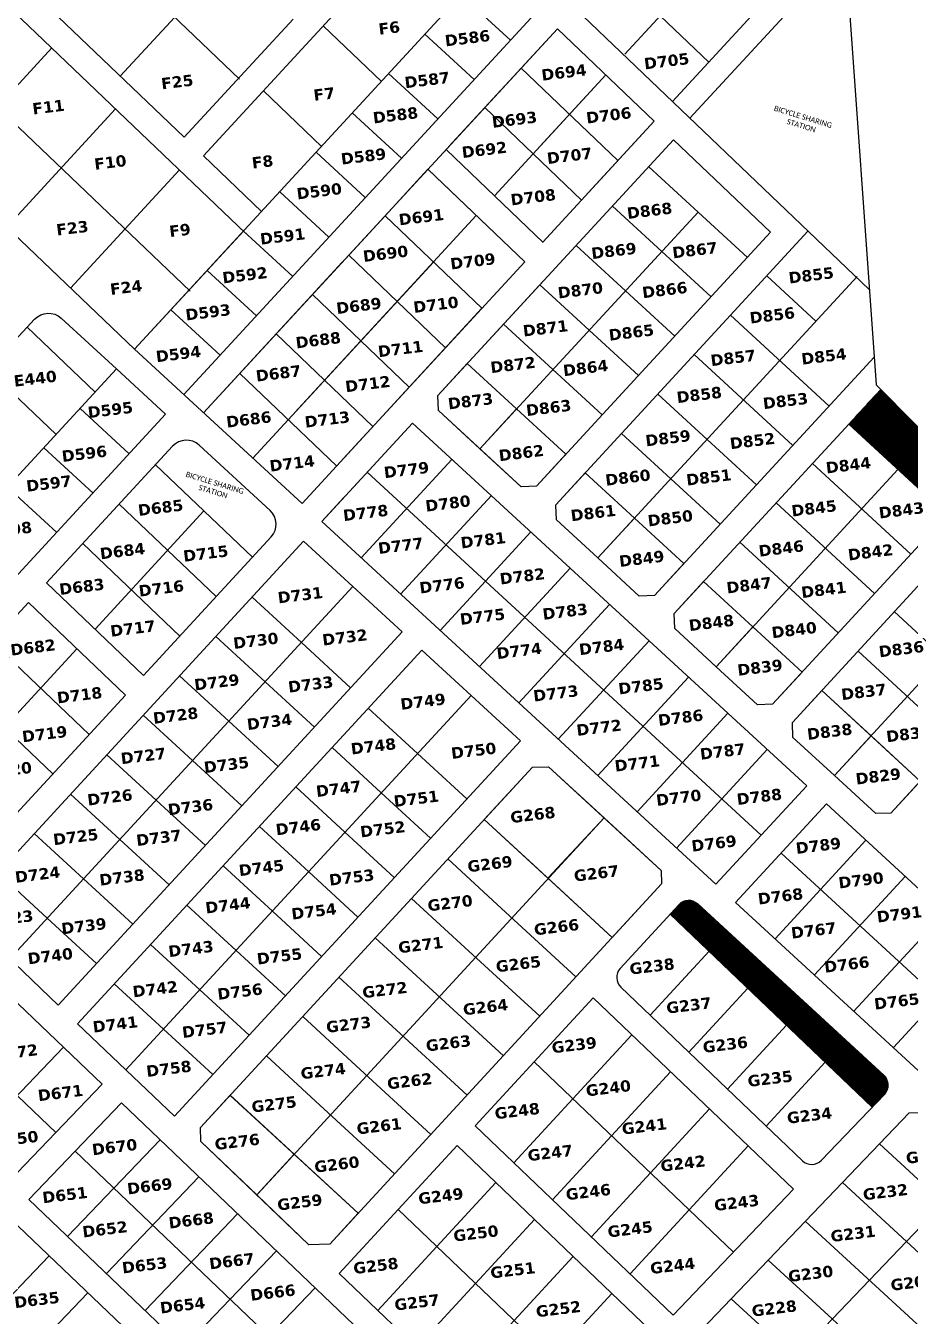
# Model space of a CAD drawing. Header units: millimetres. Extents: x 2359 to 301137, y 976657 to 981112.
# Drawn here: x 298871.8 to 299201.9, y 978433.3 to 978915.2 of the extents above; entities that cross this region are included whole.
import ezdxf

# ---------------------------------------------------------------- set-up
doc = ezdxf.new("R2010")
doc.units = ezdxf.units.MM
doc.header["$MEASUREMENT"] = 0
doc.layers.add('Annotation - Text_Pen_No__86', color=7, linetype='Continuous', lineweight=20, true_color=0x5555ff)
doc.layers.add('DESIGNNN', color=7, linetype='Continuous')
doc.layers.add('Plines', color=1, linetype='Continuous')
doc.styles.get("Standard").update_dxf_attribs({"font": 'arial.ttf'})
pattern_1 = [(45, (20960.45515, 4365.00687), (-0.088388347648, 0.088388347648), [])]

msp = doc.modelspace()

# ---------------------------------------------------------------- hatches: boundary and pattern name
h = msp.add_hatch()
h.set_pattern_fill('ANSI31', color=3)
h.set_pattern_definition(pattern_1)
h.paths.add_polyline_path([(299190.88457, 978779.4364), (299178.94551, 978766.47145), (299215.72607, 978732.60125), (299226.11938, 978743.88763)])
h.paths.add_polyline_path([(299233.16634, 978736.77787), (299223.08218, 978725.82721), (299259.86273, 978691.957), (299268.40115, 978701.2291)])
h.paths.add_polyline_path([(299275.44811, 978694.11934), (299267.21884, 978685.18296), (299303.9994, 978651.31276), (299310.68292, 978658.57057)])
h = msp.add_hatch()
h.set_pattern_fill('ANSI31', color=3)
h.set_pattern_definition(pattern_1)
h.paths.add_polyline_path([(299122.6357, 978587.22524, 0.414213562), (299115.57063, 978586.9342), (299112.38448, 978583.47428), (299187.76897, 978511.3808), (299192.31494, 978516.13429, 0.41974798), (299192.08843, 978523.26812)])

# ---------------------------------------------------------------- linework, layer by layer
at = {"color": 12, "true_color": 0xdf0000}
for p, q in [((298840.84384, 978862.85211), (298881.49531, 978906.99663)), ((298864.69738, 978840.03993), (298905.34885, 978884.18444)), ((298888.55092, 978817.22774), (298929.2024, 978861.37226)), ((298912.40447, 978794.41555), (298953.05594, 978838.56007))]:
    msp.add_line(p, q, dxfattribs=at)
at = {"color": 2}
for p, q in [((299112.38448, 978583.47428), (299187.76897, 978511.3808)), ((299093.91095, 978556.17145), (299161.69289, 978491.34863))]:
    msp.add_line(p, q, dxfattribs=at)
at = {"layer": 'Plines', "color": 5}
for p, q in [((298897.68099, 978778.42694), (298872.38178, 978802.62168)), ((298883.11421, 978762.60849), (298857.815, 978786.80323))]:
    msp.add_line(p, q, dxfattribs=at)
at = {"layer": 'Plines', "color": 2}
for p, q in [((299115.57063, 978586.9342), (299093.68867, 978563.172)), ((299192.08843, 978523.26812), (299122.6357, 978587.22524)), ((299126.84117, 978569.64871), (299104.82163, 978545.7371)), ((299093.91095, 978556.17145), (299161.69289, 978491.34863)), ((299141.29787, 978555.82315), (299119.27832, 978531.91153)), ((299155.75456, 978541.99758), (299133.73501, 978518.08596)), ((299170.21125, 978528.17201), (299148.19171, 978504.2604)), ((299168.7622, 978491.50638), (299192.31494, 978516.13429))]:
    msp.add_line(p, q, dxfattribs=at)
at = {"layer": 'Plines', "color": 1}
for points in [[(298495.41766, 979445.7871), (298519.77391, 979444.71658), (298755.31043, 979374.5001), (298990.84695, 979304.28361), (299168.42739, 979072.43764), (298912.40447, 978794.41555)], [(298938.14615, 978866.65584), (299129.27921, 979074.21231)], [(298808.12227, 979032.514), (298951.65246, 978895.24981)], [(298786.8565, 979011.34074), (298930.9178, 978873.56862)], [(298833.78822, 978952.621), (298953.87379, 978837.77792)], [(298907.06426, 978896.38081), (298947.71573, 978940.52533)], [(298813.46248, 978930.54874), (298933.13913, 978816.09674)], [(298930.9178, 978873.56862), (298971.56928, 978917.71314)], [(298982.86277, 978915.21481), (299004.54781, 978894.47646)], [(298793.13675, 978908.47648), (298912.40447, 978794.41555)], [(298960.50446, 978890.93532), (298982.1895, 978870.19697)], [(298938.14615, 978866.65584), (298959.83119, 978845.91749)], [(298905.63043, 978787.05944), (298697.81125, 978561.38307)], [(298697.81125, 978561.38307), (298905.63043, 978787.05944)], [(298697.81125, 978561.38307), (298905.63043, 978787.05944)], [(299189.14761, 978781.18884), (299424.23814, 978544.0035)], [(298872.98571, 978476.87738), (299021.18609, 978335.14688)]]:
    msp.add_lwpolyline(points, dxfattribs=at)
at = {"layer": 'Plines', "color": 6}
for points in [[(298930.79475, 978777.48045), (299170.83689, 979038.1486)], [(299095.41002, 978904.57272), (299174.25425, 978990.19177)], [(299113.16148, 978886.94391), (299176.69522, 978955.93689)], [(299119.66699, 978880.7224), (299177.57397, 978943.60513)], [(299126.71197, 978901.65875), (299090.57024, 978936.22267)], [(299034.3372, 978926.82555), (299052.72748, 978909.89045)], [(299186.61749, 978816.69472), (299077.01974, 978921.50783)], [(298938.15086, 978770.70641), (299070.2445, 978914.15041)], [(298954.14634, 978788.07633), (299070.2445, 978914.15041)], [(299029.59303, 978870.00589), (299070.2445, 978914.15041)], [(299029.59303, 978870.00589), (299070.2445, 978914.15041)], [(299106.38623, 978879.58649), (299070.2445, 978914.15041)], [(299020.78912, 978912.11333), (299039.1794, 978895.17823)], [(299092.83574, 978864.87165), (299056.69401, 978899.43557)], [(299007.24104, 978897.40111), (299025.63132, 978880.46601)], [(299046.7449, 978851.72598), (299088.31537, 978896.86845)], [(299063.65937, 978870.09385), (299088.31537, 978896.86845)], [(299079.28525, 978850.15681), (299043.14352, 978884.72073)], [(298993.69296, 978882.68889), (299012.08324, 978865.75378)], [(299064.81577, 978834.44402), (299106.38623, 978879.58649)], [(299081.73024, 978852.81189), (299106.38623, 978879.58649)], [(299025.64139, 978777.14128), (299113.61458, 978872.67371)], [(299149.75631, 978838.10979), (299113.61458, 978872.67371)], [(298980.14488, 978867.97666), (298998.53516, 978851.04156)], [(299028.81035, 978868.87758), (299064.95208, 978834.31366)], [(299005.90452, 978844.28191), (299021.89879, 978861.65052), (299024.91122, 978858.76961), (299058.04053, 978827.0866)], [(299021.89879, 978861.65052), (299058.04053, 978827.0866)], [(299104.34802, 978862.61091), (299122.7383, 978845.67581), (299141.12858, 978828.7407)], [(299058.04053, 978827.0866), (299024.91122, 978858.76961)], [(298966.5968, 978853.26444), (298984.98707, 978836.32934)], [(299041.32205, 978757.26373), (299122.7383, 978845.67581)], [(299090.79994, 978847.89869), (299109.19022, 978830.96358), (299127.5805, 978814.02848)], [(298954.14634, 978788.07633), (299005.90452, 978844.28191)], [(298972.2172, 978770.79437), (299039.96966, 978844.36856)], [(299005.90331, 978844.2806), (299042.04505, 978809.71669)], [(298953.04871, 978838.55222), (298971.43899, 978821.61712)], [(299062.42194, 978743.27107), (299149.75631, 978838.10979)], [(299069.65029, 978736.35829), (299163.75991, 978838.55442)], [(299077.25186, 978833.18646), (299095.64214, 978816.25136), (299114.03242, 978799.31626)], [(298938.15086, 978770.70641), (298989.90904, 978826.912)], [(298956.54113, 978753.77131), (299023.97418, 978826.99865)], [(298990.28807, 978753.51241), (299058.04053, 978827.0866)], [(299028.49456, 978795.00185), (298992.35282, 978829.56577)], [(298939.50063, 978823.84), (298957.89091, 978806.9049)], [(299085.45871, 978716.61948), (299182.15018, 978821.61932)], [(299148.35693, 978821.82792), (299166.7472, 978804.89282)], [(299025.64139, 978777.14128), (299064.95017, 978819.82773)], [(299063.70378, 978818.47424), (299082.09406, 978801.53914), (299100.48433, 978784.60404)], [(299014.94406, 978780.28701), (298978.80233, 978814.85093)], [(298925.95255, 978809.12778), (298944.34283, 978792.19267)], [(298974.93141, 978736.83621), (299042.04505, 978809.71669)], [(299134.80884, 978807.1157), (299171.5894, 978773.24549)], [(299050.1557, 978803.76202), (299068.54597, 978786.82692), (299086.93625, 978769.89181)], [(299001.39357, 978765.57217), (298965.25184, 978800.13609)], [(298912.40447, 978794.41555), (298974.93141, 978736.83621)], [(299036.60762, 978789.0498), (299054.99789, 978772.11469), (299073.38817, 978755.17959)], [(299106.43084, 978702.48808), (299188.41188, 978791.51347)], [(299121.26076, 978792.40347), (299158.04132, 978758.53327)], [(298905.63043, 978787.05944), (298924.02071, 978770.12434)], [(298987.84308, 978750.85733), (298951.70135, 978785.42125)], [(299113.78695, 978695.71404), (299190.88457, 978779.4364)], [(299113.78695, 978695.71404), (299190.88457, 978779.4364)], [(299107.71268, 978777.69125), (299144.49324, 978743.82105)], [(298715.88211, 978544.10111), (298924.02071, 978770.12434)], [(298892.08235, 978772.34722), (298910.47262, 978755.41212)], [(299025.87421, 978771.48922), (299056.76988, 978743.03824)], [(298982.28752, 978730.06217), (299016.15773, 978766.84272)], [(298982.28752, 978730.06217), (299016.15773, 978766.84272)], [(299016.15773, 978766.84272), (299163.27995, 978631.3619)], [(299178.94551, 978766.47145), (299215.72607, 978732.60125)], [(299094.1646, 978762.97903), (299130.94515, 978729.10883)], [(298878.53426, 978757.635), (298896.92454, 978740.6999)], [(298956.41184, 978716.72531), (298920.27011, 978751.28923)], [(298996.99975, 978716.51408), (299030.86995, 978753.29464)], [(299129.59538, 978675.97524), (299197.33579, 978749.53635)], [(299165.39743, 978751.75923), (299202.17798, 978717.88903)], [(298999.22263, 978748.45244), (299146.34485, 978612.97163)], [(299080.61652, 978748.26681), (299117.39707, 978714.3966)], [(298864.98618, 978742.92278), (298883.37646, 978725.98767)], [(299011.71197, 978702.966), (299045.58217, 978739.74656)], [(299150.56751, 978661.84384), (299226.11938, 978743.88763)], [(298942.86135, 978702.01047), (298906.71962, 978736.57439)], [(298982.28752, 978730.06217), (298990.42247, 978738.89612)], [(299151.84935, 978737.04701), (299188.6299, 978703.1768)], [(299157.92362, 978655.0698), (299233.16634, 978736.77787)], [(299157.92362, 978655.0698), (299233.16634, 978736.77787)], [(298897.6895, 978689.86275), (298938.34097, 978734.00727)], [(298982.28752, 978730.06217), (299129.40975, 978594.58135)], [(299026.42419, 978689.41792), (299060.29439, 978726.19848)], [(298847.78349, 978584.00066), (298975.51348, 978722.70605)], [(298929.31086, 978687.29563), (298893.16913, 978721.85955)], [(298922.43895, 978665.07101), (298975.51348, 978722.70605)], [(298975.51348, 978722.70605), (299012.29404, 978688.83585)], [(299138.30127, 978722.33479), (299175.08182, 978688.46458)], [(299041.13641, 978675.86984), (299075.00662, 978712.65039)], [(298915.76037, 978672.5808), (298879.61863, 978707.14471)], [(299124.75318, 978707.62256), (299161.53374, 978673.75236)], [(299173.73205, 978635.33099), (299241.47245, 978708.8921)], [(298865.85435, 978566.7187), (298993.90376, 978705.77095)], [(298956.29591, 978701.83718), (298974.68618, 978684.90207), (298993.07646, 978667.96697)], [(299194.70418, 978621.19959), (299268.40115, 978701.2291)], [(298804.41341, 978625.47736), (298872.84339, 978699.78729)], [(298908.98512, 978665.22338), (298872.84339, 978699.78729)], [(299055.84863, 978662.32176), (299089.71884, 978699.10231)], [(299195.98601, 978696.40276), (299232.76657, 978662.53256)], [(298883.92522, 978549.43674), (299012.29404, 978688.83585)], [(298942.74782, 978687.12495), (298961.1381, 978670.18985), (298979.52838, 978653.25475)], [(298822.48427, 978608.1954), (298890.91425, 978682.50533)], [(298895.43463, 978650.50854), (298859.2929, 978685.07246)], [(298891.15357, 978542.52395), (299019.65015, 978682.06181)], [(298891.15357, 978542.52395), (299019.65015, 978682.06181)], [(299019.65015, 978682.06181), (299056.4307, 978648.1916)], [(299070.56086, 978648.77367), (299104.43106, 978685.55423)], [(299182.43793, 978681.69054), (299219.21849, 978647.82034)], [(298929.19974, 978672.41273), (298947.59002, 978655.47763), (298965.9803, 978638.54253)], [(298881.88414, 978635.7937), (298845.74241, 978670.35762)], [(299085.27308, 978635.22559), (299119.14328, 978672.00615)], [(298840.55514, 978590.91344), (298908.98512, 978665.22338)], [(298909.22443, 978525.242), (299038.04043, 978665.12671)], [(299168.88985, 978666.97832), (299205.67041, 978633.10811)], [(298915.65166, 978657.70051), (298934.04194, 978640.76541), (298952.43222, 978623.83031)], [(298999.66599, 978660.36047), (299018.05626, 978643.42537), (299036.44654, 978626.49027)], [(299099.9853, 978621.67751), (299133.85551, 978658.45807)], [(298927.2953, 978507.96004), (299056.4307, 978648.1916)], [(298986.1179, 978645.64825), (299004.50818, 978628.71315), (299022.89846, 978611.77805)], [(299114.69752, 978608.12943), (299148.56773, 978644.90998)], [(298902.10358, 978642.98829), (298920.49386, 978626.05319), (298938.88413, 978609.11808)], [(298972.56982, 978630.93603), (298990.9601, 978614.00093), (299009.35038, 978597.06583)], [(299129.40975, 978594.58135), (299163.27995, 978631.3619)], [(298888.5555, 978628.27607), (298906.94577, 978611.34096), (298925.33605, 978594.40586)], [(299136.76586, 978587.80731), (299170.63606, 978624.58786)], [(299170.63606, 978624.58786), (299317.75828, 978489.10704)], [(298797.63816, 978618.11994), (298900.31642, 978519.92424)], [(298959.02174, 978616.22381), (298977.41202, 978599.28871), (298995.8023, 978582.3536)], [(298875.00742, 978613.56384), (298893.39769, 978596.62874), (298911.78797, 978579.69364)], [(299151.47808, 978574.25922), (299185.34828, 978611.03978)], [(299153.70096, 978606.19758), (299300.82318, 978470.71677)], [(298945.47366, 978601.51159), (298963.86394, 978584.57648), (298982.25421, 978567.64138)], [(298780.70005, 978599.72639), (298883.03753, 978501.85659)], [(298861.45933, 978598.85162), (298879.84961, 978581.91652), (298898.23989, 978564.98142)], [(299166.1903, 978560.71114), (299200.0605, 978597.4917)], [(298931.92558, 978586.79936), (298950.31585, 978569.86426), (298968.70613, 978552.92916)], [(299136.76586, 978587.80731), (299283.88808, 978452.32649)], [(298847.78349, 978584.00066), (298883.92522, 978549.43674)], [(299180.90252, 978547.16306), (299214.77273, 978583.94362)], [(298918.3775, 978572.08714), (298936.76777, 978555.15204), (298955.15805, 978538.21694)], [(299195.61474, 978533.61498), (299229.48495, 978570.39553)], [(298904.82941, 978557.37492), (298923.21969, 978540.43982), (298941.60997, 978523.50472)], [(299039.55059, 978504.38202), (299083.58969, 978552.20525)], [(298891.15357, 978542.52395), (298927.2953, 978507.96004)], [(298891.15357, 978542.52395), (298927.2953, 978507.96004)], [(298885.86229, 978533.74735), (298851.30452, 978497.61204)], [(298900.31642, 978519.92424), (298865.75864, 978483.78893)], [(298907.54348, 978513.01269), (298872.98571, 978476.87738)], [(298907.54348, 978513.01269), (299055.74387, 978371.28218)], [(298921.9976, 978499.18958), (298887.43983, 978463.05427)], [(298890.26459, 978494.94503), (299038.46498, 978353.21453)], [(298936.45172, 978485.36647), (298901.89395, 978449.23116)], [(298872.98571, 978476.87738), (299021.18609, 978335.14688)], [(298866.07415, 978469.65032), (299014.27454, 978327.91981)], [(298950.90585, 978471.54336), (298916.34807, 978435.40805)], [(298880.52827, 978455.82721), (298845.9705, 978419.6919)], [(298965.35997, 978457.72025), (298930.8022, 978421.58494)], [(298894.9824, 978442.0041), (298860.42463, 978405.86879)], [(298979.81409, 978443.89714), (298945.25632, 978407.76183)]]:
    msp.add_lwpolyline(points, dxfattribs=at)
at = {"layer": 'Plines', "color": 7}
msp.add_lwpolyline([(299177.57397, 978943.60513), (299189.14761, 978781.18884), (299424.23811, 978544.00353), (299642.71578, 978300.68765)], dxfattribs=at)
at = {"layer": 'Plines', "color": 5}
msp.add_lwpolyline([(298726.714, 978644.43717), (298875.14221, 978805.61931, -0.414213562), (298885.03332, 978806.02676), (298905.63043, 978787.05944)], format="xyb", dxfattribs=at)
at = {"layer": 'Plines', "color": 6}
for points in [[(299025.87421, 978771.48922), (299025.64139, 978777.14128), (299036.60762, 978789.0498), (299054.99789, 978772.11469), (299041.32205, 978757.26373)], [(299056.76988, 978743.03824), (299041.32205, 978757.26373), (299054.99789, 978772.11469), (299073.38817, 978755.17959), (299062.42194, 978743.27107)], [(299069.88312, 978730.70623), (299069.65029, 978736.35829), (299080.61652, 978748.26681), (299099.00679, 978731.33171), (299085.33095, 978716.48074)], [(299100.77878, 978702.25526), (299085.33095, 978716.48074), (299099.00679, 978731.33171), (299117.39707, 978714.3966), (299106.43084, 978702.48808)], [(299114.01978, 978690.06198), (299113.78695, 978695.71404), (299124.75318, 978707.62256), (299143.14346, 978690.68746), (299129.46762, 978675.8365)], [(299144.91545, 978661.61101), (299129.46762, 978675.8365), (299143.14346, 978690.68746), (299161.53374, 978673.75236), (299150.56751, 978661.84384)], [(299158.15645, 978649.41774), (299157.92362, 978655.0698), (299168.88985, 978666.97832), (299187.28013, 978650.04322), (299173.60428, 978635.19225)], [(299189.05211, 978620.96676), (299173.60428, 978635.19225), (299187.28013, 978650.04322), (299205.67041, 978633.10811), (299194.70418, 978621.19959)]]:
    msp.add_lwpolyline(points, close=True, dxfattribs=at)
msp.add_lwpolyline([(298915.76037, 978672.5808), (298963.41554, 978724.33082, 0.414213562), (298963.00809, 978734.22192), (298936.52609, 978758.60847, 0.414213562), (298926.63499, 978758.20102), (298879.61863, 978707.14471)], format="xyb", dxfattribs=at)
at = {"layer": 'Plines', "color": 2}
for points in [[(299066.66467, 978596.86844), (299042.9083, 978618.74503), (299060.9227, 978638.30734), (299066.95625, 978638.49891), (299087.69418, 978619.40193)], [(299066.66467, 978596.86844), (299087.69418, 978619.40193), (299108.98536, 978599.79547), (299109.1465, 978594.72031), (299090.72302, 978574.71376)], [(298958.01577, 978478.58071), (298937.18745, 978498.49975), (298937.02047, 978503.75862), (298948.06748, 978515.76339), (298971.97909, 978493.74384)], [(299214.32074, 978475.60673), (299190.40912, 978497.62628), (299201.47007, 978509.19215), (299207.17713, 978509.37335), (299228.1463, 978490.06342)], [(298985.25232, 978460.18032), (298977.52165, 978459.92638), (298958.01577, 978478.58071), (298971.97909, 978493.74384), (298995.8907, 978471.72429)]]:
    msp.add_lwpolyline(points, close=True, dxfattribs=at)
for points in [[(299066.95625, 978638.49891), (299108.98536, 978599.79547)], [(298937.02047, 978503.75862), (299060.9227, 978638.30734)], [(298958.43101, 978479.03162), (299087.69418, 978619.40193)], [(299042.9083, 978618.74503), (299061.29858, 978601.80993), (299090.72302, 978574.71376)], [(299029.36022, 978604.03281), (299047.7505, 978587.09771), (299077.17494, 978560.00154)], [(298985.25232, 978460.18032), (299109.1465, 978594.72031)], [(299015.81214, 978589.32059), (299034.20242, 978572.38548), (299063.62686, 978545.28932)], [(299002.26406, 978574.60836), (299020.65433, 978557.67326), (299050.07878, 978530.5771)], [(298988.71597, 978559.89614), (299007.10625, 978542.96104), (299036.5307, 978515.86488)], [(299039.55059, 978504.38202), (299083.58969, 978552.20525)], [(299083.58969, 978552.20525), (299158.39487, 978480.66579)], [(298975.16789, 978545.18392), (298993.55817, 978528.24882), (299022.98262, 978501.15265)], [(299054.00728, 978490.55645), (299098.04638, 978538.37968)], [(298961.61981, 978530.4717), (298980.01009, 978513.5366), (299009.43453, 978486.44043)], [(299061.57014, 978528.29363), (299135.93231, 978457.17784)], [(299068.46398, 978476.73089), (299112.50307, 978524.55411)], [(298948.07173, 978515.75948), (298966.46201, 978498.82437), (298995.88645, 978471.72821)], [(299082.92067, 978462.90532), (299126.95977, 978510.72855)], [(299201.47007, 978509.19215), (299096.39477, 978399.32025)], [(299039.55059, 978504.38202), (299113.46976, 978433.68989)], [(299039.55059, 978504.38202), (299113.46976, 978433.68989)], [(298937.18745, 978498.49975), (298977.52165, 978459.92638)], [(298988.73625, 978449.20138), (299032.77534, 978497.0246)], [(299032.77534, 978497.0246), (299107.58052, 978425.48514)], [(299097.37736, 978449.07975), (299141.41646, 978496.90298)], [(299190.40912, 978497.62628), (299238.23235, 978453.58718)], [(299228.1463, 978490.06342), (299117.54176, 978374.40987)], [(299003.19294, 978435.37581), (299047.23204, 978483.19903)], [(299158.39487, 978480.66579), (299113.46976, 978433.68989)], [(299176.58355, 978483.16958), (299224.40678, 978439.13049)], [(299010.7558, 978473.11299), (299085.11797, 978401.99719)], [(299017.64963, 978421.55024), (299061.68873, 978469.37347)], [(299162.75799, 978468.71289), (299210.58121, 978424.67379)], [(299032.10633, 978407.72467), (299076.14542, 978455.5479)], [(299148.93242, 978454.2562), (299196.75565, 978410.2171)], [(298988.73625, 978449.20138), (299062.65542, 978378.50924)], [(299046.56302, 978393.89911), (299090.60212, 978441.72233)], [(299135.10685, 978439.7995), (299182.93008, 978395.76041)]]:
    msp.add_lwpolyline(points, dxfattribs=at)
for centre, start, end in [((299119.24868, 978583.54718), 47.3588791, 137.3588791), ((299097.36673, 978559.78498), 137.3588791, 226.2783584), ((299188.70141, 978519.59007), 316.2783584, 47.3588791), ((299165.14867, 978494.96216), 226.2783584, 316.2783584)]:
    msp.add_arc(centre, 5, start, end, dxfattribs=at)

# ---------------------------------------------------------------- texts
at = {"layer": 'Annotation - Text_Pen_No__86', "color": 7, "linetype": 'Continuous', "lineweight": 20, "char_height": 4.2341379, "attachment_point": 2, "rotation": 7.0324342}
for s, insert in [('\\A1;{\\fVerdana|b1|i0|c0|p34;F6}', (299007.20821, 978916.55047)), ('\\A1;{\\fVerdana|b1|i0|c0|p34;D586}', (299036.3896, 978912.74327)), ('\\A1;{\\fVerdana|b1|i0|c0|p34;D705}', (299110.7402, 978904.15543)), ('\\A1;{\\fVerdana|b1|i0|c0|p34;D694}', (299072.42451, 978899.93411)), ('\\A1;{\\fVerdana|b1|i0|c0|p34;F25}', (298928.09715, 978896.40223)), ('\\A1;{\\fVerdana|b1|i0|c0|p34;D587}', (299021.3537, 978897.12301)), ('\\A1;{\\fVerdana|b1|i0|c0|p34;F7}', (298982.92811, 978891.86774)), ('\\A1;{\\fVerdana|b1|i0|c0|p34;F11}', (298880.01243, 978887.01523)), ('\\A1;{\\fVerdana|b1|i0|c0|p34;D588}', (299009.53679, 978883.95678)), ('\\A1;{\\fVerdana|b1|i0|c0|p34;D706}', (299089.12629, 978883.92611)), ('\\A1;{\\fVerdana|b1|i0|c0|p34;D693}', (299053.94955, 978882.32325)), ('\\A1;{\\fVerdana|b1|i0|c0|p34;D692}', (299042.70904, 978871.05056)), ('\\A1;{\\fVerdana|b1|i0|c0|p34;D707}', (299074.486, 978868.81782)), ('\\A1;{\\fVerdana|b1|i0|c0|p34;F10}', (298903.11747, 978866.34858)), ('\\A1;{\\fVerdana|b1|i0|c0|p34;F8}', (298959.91481, 978866.55214)), ('\\A1;{\\fVerdana|b1|i0|c0|p34;D589}', (298997.60007, 978868.59265)), ('\\A1;{\\fVerdana|b1|i0|c0|p34;D590}', (298981.08297, 978855.59529)), ('\\A1;{\\fVerdana|b1|i0|c0|p34;D708}', (299060.92567, 978853.34981)), ('\\A1;{\\fVerdana|b1|i0|c0|p34;D691}', (299019.18207, 978845.91543)), ('\\A1;{\\fVerdana|b1|i0|c0|p34;D868}', (299104.3666, 978848.31372)), ('\\A1;{\\fVerdana|b1|i0|c0|p34;F23}', (298888.94751, 978841.80686)), ('\\A1;{\\fVerdana|b1|i0|c0|p34;F9}', (298929.09575, 978840.98092)), ('\\A1;{\\fVerdana|b1|i0|c0|p34;D591}', (298967.42814, 978838.69596)), ('\\A1;{\\fVerdana|b1|i0|c0|p34;D690}', (299005.8311, 978832.24972)), ('\\A1;{\\fVerdana|b1|i0|c0|p34;D869}', (299091.04635, 978833.32533)), ('\\A1;{\\fVerdana|b1|i0|c0|p34;D867}', (299121.28695, 978833.56516)), ('\\A1;{\\fVerdana|b1|i0|c0|p34;D709}', (299038.41925, 978829.41142)), ('\\A1;{\\fVerdana|b1|i0|c0|p34;D592}', (298953.35144, 978824.2245)), ('\\A1;{\\fVerdana|b1|i0|c0|p34;D855}', (299164.68022, 978824.18271)), ('\\A1;{\\fVerdana|b1|i0|c0|p34;F24}', (298909.0216, 978819.6249)), ('\\A1;{\\fVerdana|b1|i0|c0|p34;D870}', (299078.53139, 978818.59265)), ('\\A1;{\\fVerdana|b1|i0|c0|p34;D866}', (299110.03139, 978818.69167)), ('\\A1;{\\fVerdana|b1|i0|c0|p34;D689}', (298995.86452, 978812.8003)), ('\\A1;{\\fVerdana|b1|i0|c0|p34;D710}', (299024.62272, 978813.20963)), ('\\A1;{\\fVerdana|b1|i0|c0|p34;D593}', (298939.57506, 978810.37615)), ('\\A1;{\\fVerdana|b1|i0|c0|p34;D856}', (299150.15705, 978809.22689)), ('\\A1;{\\fVerdana|b1|i0|c0|p34;D871}', (299065.51555, 978804.383)), ('\\A1;{\\fVerdana|b1|i0|c0|p34;D865}', (299097.57307, 978802.81752)), ('\\A1;{\\fVerdana|b1|i0|c0|p34;D688}', (298980.70708, 978799.94717)), ('\\A1;{\\fVerdana|b1|i0|c0|p34;D711}', (299011.43165, 978796.67249)), ('\\A1;{\\fVerdana|b1|i0|c0|p34;D594}', (298928.5374, 978794.78641)), ('\\A1;{\\fVerdana|b1|i0|c0|p34;D857}', (299135.56044, 978793.32488)), ('\\A1;{\\fVerdana|b1|i0|c0|p34;D854}', (299169.43827, 978793.87913)), ('\\A1;{\\fVerdana|b1|i0|c0|p34;D687}', (298965.85097, 978787.54739)), ('\\A1;{\\fVerdana|b1|i0|c0|p34;D872}', (299053.38833, 978790.72001)), ('\\A1;{\\fVerdana|b1|i0|c0|p34;D864}', (299080.50377, 978789.56503)), ('\\A1;{\\fVerdana|b1|i0|c0|p34;E440}', (298875.08946, 978785.59876)), ('\\A1;{\\fVerdana|b1|i0|c0|p34;D712}', (298999.19775, 978783.58271)), ('\\A1;{\\fVerdana|b1|i0|c0|p34;D873}', (299037.54153, 978777.16978)), ('\\A1;{\\fVerdana|b1|i0|c0|p34;D858}', (299122.90085, 978779.52809)), ('\\A1;{\\fVerdana|b1|i0|c0|p34;D853}', (299155.09665, 978777.26939)), ('\\A1;{\\fVerdana|b1|i0|c0|p34;D595}', (298903.10777, 978773.9218)), ('\\A1;{\\fVerdana|b1|i0|c0|p34;D863}', (299066.69932, 978774.67801)), ('\\A1;{\\fVerdana|b1|i0|c0|p34;D686}', (298954.79168, 978770.33898)), ('\\A1;{\\fVerdana|b1|i0|c0|p34;D713}', (298984.08618, 978770.33898)), ('\\A1;{\\fVerdana|b1|i0|c0|p34;D859}', (299111.23666, 978763.35072)), ('\\A1;{\\fVerdana|b1|i0|c0|p34;D852}', (299142.76029, 978762.3123)), ('\\A1;{\\fVerdana|b1|i0|c0|p34;D596}', (298893.42169, 978757.53652)), ('\\A1;{\\fVerdana|b1|i0|c0|p34;D714}', (298970.96659, 978753.92548)), ('\\A1;{\\fVerdana|b1|i0|c0|p34;D862}', (299056.50265, 978757.81663)), ('\\A1;{\\fVerdana|b1|i0|c0|p34;D844}', (299178.57995, 978753.24547)), ('\\A1;{\\fVerdana|b1|i0|c0|p34;D779}', (299013.63856, 978751.47909)), ('\\A1;{\\fVerdana|b1|i0|c0|p34;D860}', (299096.26741, 978748.64516)), ('\\A1;{\\fVerdana|b1|i0|c0|p34;D851}', (299126.47888, 978748.69756)), ('\\A1;{\\fVerdana|b1|i0|c0|p34;D597}', (298880.16713, 978746.41492)), ('\\A1;{\\fVerdana|b1|i0|c0|p34;D780}', (299029.10929, 978738.97593)), ('\\A1;{\\fVerdana|b1|i0|c0|p34;D685}', (298921.87441, 978737.37847)), ('\\A1;{\\fVerdana|b1|i0|c0|p34;D778}', (298998.39532, 978735.45233)), ('\\A1;{\\fVerdana|b1|i0|c0|p34;D861}', (299083.35062, 978735.39638)), ('\\A1;{\\fVerdana|b1|i0|c0|p34;D845}', (299165.73906, 978737.15965)), ('\\A1;{\\fVerdana|b1|i0|c0|p34;D843}', (299198.33637, 978736.40781)), ('\\A1;{\\fVerdana|b1|i0|c0|p34;D598}', (298865.44683, 978729.13651)), ('\\A1;{\\fVerdana|b1|i0|c0|p34;D850}', (299112.09091, 978733.46391)), ('\\A1;{\\fVerdana|b1|i0|c0|p34;D781}', (299042.27947, 978725.23432)), ('\\A1;{\\fVerdana|b1|i0|c0|p34;D684}', (298907.66239, 978721.17688)), ('\\A1;{\\fVerdana|b1|i0|c0|p34;D715}', (298938.73597, 978720.2684)), ('\\A1;{\\fVerdana|b1|i0|c0|p34;D777}', (299011.47719, 978723.1765)), ('\\A1;{\\fVerdana|b1|i0|c0|p34;D846}', (299153.4991, 978722.16032)), ('\\A1;{\\fVerdana|b1|i0|c0|p34;D842}', (299186.83118, 978720.73137)), ('\\A1;{\\fVerdana|b1|i0|c0|p34;D849}', (299101.42641, 978718.3261)), ('\\A1;{\\fVerdana|b1|i0|c0|p34;D782}', (299056.87916, 978711.76841)), ('\\A1;{\\fVerdana|b1|i0|c0|p34;D683}', (298892.48266, 978707.86635)), ('\\A1;{\\fVerdana|b1|i0|c0|p34;D716}', (298922.13172, 978707.23939)), ('\\A1;{\\fVerdana|b1|i0|c0|p34;D776}', (299026.89368, 978708.40191)), ('\\A1;{\\fVerdana|b1|i0|c0|p34;D847}', (299141.49012, 978708.43022)), ('\\A1;{\\fVerdana|b1|i0|c0|p34;D841}', (299169.39901, 978706.70775)), ('\\A1;{\\fVerdana|b1|i0|c0|p34;D731}', (298974.01393, 978704.7231)), ('\\A1;{\\fVerdana|b1|i0|c0|p34;D775}', (299042.00492, 978696.68508)), ('\\A1;{\\fVerdana|b1|i0|c0|p34;D783}', (299072.84049, 978698.58008)), ('\\A1;{\\fVerdana|b1|i0|c0|p34;D717}', (298911.51739, 978692.26582)), ('\\A1;{\\fVerdana|b1|i0|c0|p34;D848}', (299127.4374, 978694.3733)), ('\\A1;{\\fVerdana|b1|i0|c0|p34;D840}', (299158.32928, 978691.69123)), ('\\A1;{\\fVerdana|b1|i0|c0|p34;D730}', (298957.39537, 978687.70262)), ('\\A1;{\\fVerdana|b1|i0|c0|p34;D732}', (298990.6325, 978688.94801)), ('\\A1;{\\fVerdana|b1|i0|c0|p34;D682}', (298874.2589, 978685.19923)), ('\\A1;{\\fVerdana|b1|i0|c0|p34;D774}', (299055.7018, 978683.9115)), ('\\A1;{\\fVerdana|b1|i0|c0|p34;D784}', (299086.46713, 978685.38538)), ('\\A1;{\\fVerdana|b1|i0|c0|p34;D836}', (299198.34501, 978684.56583)), ('\\A1;{\\fVerdana|b1|i0|c0|p34;D839}', (299145.56308, 978677.68186)), ('\\A1;{\\fVerdana|b1|i0|c0|p34;D729}', (298942.85412, 978672.2043)), ('\\A1;{\\fVerdana|b1|i0|c0|p34;D733}', (298977.89161, 978671.37403)), ('\\A1;{\\fVerdana|b1|i0|c0|p34;D718}', (298891.61353, 978667.36108)), ('\\A1;{\\fVerdana|b1|i0|c0|p34;D773}', (299069.37358, 978668.0447)), ('\\A1;{\\fVerdana|b1|i0|c0|p34;D785}', (299101.13342, 978670.71075)), ('\\A1;{\\fVerdana|b1|i0|c0|p34;D837}', (299184.31497, 978668.59085)), ('\\A1;{\\fVerdana|b1|i0|c0|p34;D749}', (299019.80298, 978664.96229)), ('\\A1;{\\fVerdana|b1|i0|c0|p34;D728}', (298927.48198, 978659.75029)), ('\\A1;{\\fVerdana|b1|i0|c0|p34;D734}', (298962.51941, 978657.39787)), ('\\A1;{\\fVerdana|b1|i0|c0|p34;D786}', (299115.94759, 978658.95345)), ('\\A1;{\\fVerdana|b1|i0|c0|p34;D719}', (298878.59568, 978652.83141)), ('\\A1;{\\fVerdana|b1|i0|c0|p34;D772}', (299085.50413, 978655.21775)), ('\\A1;{\\fVerdana|b1|i0|c0|p34;D838}', (299171.57406, 978653.72905)), ('\\A1;{\\fVerdana|b1|i0|c0|p34;D830}', (299201.10955, 978652.8461)), ('\\A1;{\\fVerdana|b1|i0|c0|p34;D748}', (299001.29607, 978648.26495)), ('\\A1;{\\fVerdana|b1|i0|c0|p34;D727}', (298915.43347, 978644.66711)), ('\\A1;{\\fVerdana|b1|i0|c0|p34;D750}', (299038.71806, 978646.61812)), ('\\A1;{\\fVerdana|b1|i0|c0|p34;D787}', (299131.61444, 978646.32324)), ('\\A1;{\\fVerdana|b1|i0|c0|p34;D720}', (298865.40787, 978639.4037)), ('\\A1;{\\fVerdana|b1|i0|c0|p34;D735}', (298946.45483, 978641.34604)), ('\\A1;{\\fVerdana|b1|i0|c0|p34;D771}', (299099.74668, 978641.87599)), ('\\A1;{\\fVerdana|b1|i0|c0|p34;D829}', (299189.69974, 978637.03761)), ('\\A1;{\\fVerdana|b1|i0|c0|p34;D726}', (298902.94467, 978629.18873)), ('\\A1;{\\fVerdana|b1|i0|c0|p34;D747}', (298988.31241, 978632.39797)), ('\\A1;{\\fVerdana|b1|i0|c0|p34;D751}', (299017.29951, 978628.69088)), ('\\A1;{\\fVerdana|b1|i0|c0|p34;D770}', (299115.2355, 978629.06789)), ('\\A1;{\\fVerdana|b1|i0|c0|p34;D788}', (299145.32288, 978629.42366)), ('\\A1;{\\fVerdana|b1|i0|c0|p34;D736}', (298933.0215, 978625.57098)), ('\\A1;{\\fVerdana|b1|i0|c0|p34;G268}', (299060.79102, 978622.65644)), ('\\A1;{\\fVerdana|b1|i0|c0|p34;D725}', (298890.19148, 978614.40051)), ('\\A1;{\\fVerdana|b1|i0|c0|p34;D737}', (298921.20847, 978614.08587)), ('\\A1;{\\fVerdana|b1|i0|c0|p34;D746}', (298973.26305, 978618.09664)), ('\\A1;{\\fVerdana|b1|i0|c0|p34;D752}', (299004.78219, 978617.29525)), ('\\A1;{\\fVerdana|b1|i0|c0|p34;D769}', (299128.40983, 978611.99041)), ('\\A1;{\\fVerdana|b1|i0|c0|p34;D789}', (299167.35773, 978611.13637)), ('\\A1;{\\fVerdana|b1|i0|c0|p34;G269}', (299044.79588, 978604.29664)), ('\\A1;{\\fVerdana|b1|i0|c0|p34;D724}', (298875.96252, 978600.3536)), ('\\A1;{\\fVerdana|b1|i0|c0|p34;D738}', (298907.44932, 978599.29054)), ('\\A1;{\\fVerdana|b1|i0|c0|p34;D745}', (298959.48712, 978602.84624)), ('\\A1;{\\fVerdana|b1|i0|c0|p34;D753}', (298993.18369, 978599.28121)), ('\\A1;{\\fVerdana|b1|i0|c0|p34;G267}', (299084.52962, 978600.80237)), ('\\A1;{\\fVerdana|b1|i0|c0|p34;D790}', (299183.27819, 978598.23341)), ('\\A1;{\\fVerdana|b1|i0|c0|p34;G270}', (299029.91254, 978589.68448)), ('\\A1;{\\fVerdana|b1|i0|c0|p34;D768}', (299153.2063, 978592.22383)), ('\\A1;{\\fVerdana|b1|i0|c0|p34;D744}', (298947.00169, 978588.88479)), ('\\A1;{\\fVerdana|b1|i0|c0|p34;D754}', (298979.11041, 978586.60553)), ('\\A1;{\\fVerdana|b1|i0|c0|p34;D791}', (299197.60653, 978585.50721)), ('\\A1;{\\fVerdana|b1|i0|c0|p34;D723}', (298865.91694, 978584.00334)), ('\\A1;{\\fVerdana|b1|i0|c0|p34;D739}', (298893.25371, 978581.10776)), ('\\A1;{\\fVerdana|b1|i0|c0|p34;G266}', (299069.62829, 978580.72352)), ('\\A1;{\\fVerdana|b1|i0|c0|p34;D767}', (299165.58882, 978579.49762)), ('\\A1;{\\fVerdana|b1|i0|c0|p34;D740}', (298880.69619, 978569.91148)), ('\\A1;{\\fVerdana|b1|i0|c0|p34;D743}', (298933.19712, 978572.61148)), ('\\A1;{\\fVerdana|b1|i0|c0|p34;G271}', (299018.95157, 978574.03837)), ('\\A1;{\\fVerdana|b1|i0|c0|p34;D755}', (298966.235, 978569.82177)), ('\\A1;{\\fVerdana|b1|i0|c0|p34;G265}', (299055.39326, 978566.92651)), ('\\A1;{\\fVerdana|b1|i0|c0|p34;G238}', (299105.28206, 978566.05124)), ('\\A1;{\\fVerdana|b1|i0|c0|p34;D766}', (299177.97133, 978566.77142)), ('\\A1;{\\fVerdana|b1|i0|c0|p34;D756}', (298951.49977, 978556.64816)), ('\\A1;{\\fVerdana|b1|i0|c0|p34;G272}', (299005.57062, 978557.25438)), ('\\A1;{\\fVerdana|b1|i0|c0|p34;G264}', (299043.1511, 978550.8537)), ('\\A1;{\\fVerdana|b1|i0|c0|p34;G237}', (299119.02531, 978551.47505)), ('\\A1;{\\fVerdana|b1|i0|c0|p34;D765}', (299196.60675, 978552.97488)), ('\\A1;{\\fVerdana|b1|i0|c0|p34;D741}', (298904.96759, 978544.40442)), ('\\A1;{\\fVerdana|b1|i0|c0|p34;D757}', (298938.31567, 978542.38963)), ('\\A1;{\\fVerdana|b1|i0|c0|p34;G273}', (298992.04734, 978544.3108)), ('\\A1;{\\fVerdana|b1|i0|c0|p34;G263}', (299029.28368, 978537.3568)), ('\\A1;{\\fVerdana|b1|i0|c0|p34;G239}', (299076.24164, 978536.66104)), ('\\A1;{\\fVerdana|b1|i0|c0|p34;G236}', (299132.61501, 978536.82212)), ('\\A1;{\\fVerdana|b1|i0|c0|p34;D672}', (298867.63426, 978533.95837)), ('\\A1;{\\fVerdana|b1|i0|c0|p34;D758}', (298924.95667, 978527.83223)), ('\\A1;{\\fVerdana|b1|i0|c0|p34;G274}', (298982.54733, 978526.97437)), ('\\A1;{\\fVerdana|b1|i0|c0|p34;G262}', (299014.81747, 978523.1861)), ('\\A1;{\\fVerdana|b1|i0|c0|p34;G235}', (299149.36434, 978524.12143)), ('\\A1;{\\fVerdana|b1|i0|c0|p34;D671}', (298884.50346, 978518.78816)), ('\\A1;{\\fVerdana|b1|i0|c0|p34;G240}', (299088.98209, 978520.57331)), ('\\A1;{\\fVerdana|b1|i0|c0|p34;G275}', (298964.20796, 978514.5523)), ('\\A1;{\\fVerdana|b1|i0|c0|p34;G248}', (299054.96094, 978512.03982)), ('\\A1;{\\fVerdana|b1|i0|c0|p34;G234}', (299164.05639, 978510.36823)), ('\\A1;{\\fVerdana|b1|i0|c0|p34;G261}', (299003.44361, 978506.35903)), ('\\A1;{\\fVerdana|b1|i0|c0|p34;G241}', (299102.42249, 978506.30418)), ('\\A1;{\\fVerdana|b1|i0|c0|p34;D650}', (298867.81128, 978501.62772)), ('\\A1;{\\fVerdana|b1|i0|c0|p34;D670}', (298904.7046, 978498.5795)), ('\\A1;{\\fVerdana|b1|i0|c0|p34;G276}', (298950.45348, 978500.54446)), ('\\A1;{\\fVerdana|b1|i0|c0|p34;G247}', (299067.28135, 978496.37175)), ('\\A1;{\\fVerdana|b1|i0|c0|p34;G233}', (299208.44357, 978495.38766)), ('\\A1;{\\fVerdana|b1|i0|c0|p34;G260}', (298987.66116, 978492.08687)), ('\\A1;{\\fVerdana|b1|i0|c0|p34;G242}', (299116.84303, 978492.45474)), ('\\A1;{\\fVerdana|b1|i0|c0|p34;D669}', (298917.82223, 978483.96637)), ('\\A1;{\\fVerdana|b1|i0|c0|p34;D651}', (298886.17249, 978480.66403)), ('\\A1;{\\fVerdana|b1|i0|c0|p34;G249}', (299026.45618, 978480.26168)), ('\\A1;{\\fVerdana|b1|i0|c0|p34;G246}', (299081.49617, 978481.79321)), ('\\A1;{\\fVerdana|b1|i0|c0|p34;G232}', (299192.40616, 978481.7777)), ('\\A1;{\\fVerdana|b1|i0|c0|p34;G259}', (298973.83487, 978477.93714)), ('\\A1;{\\fVerdana|b1|i0|c0|p34;G243}', (299136.86367, 978477.76593)), ('\\A1;{\\fVerdana|b1|i0|c0|p34;D668}', (298933.29319, 978471.19329)), ('\\A1;{\\fVerdana|b1|i0|c0|p34;D652}', (298901.11574, 978467.87959)), ('\\A1;{\\fVerdana|b1|i0|c0|p34;G250}', (299039.55432, 978466.33858)), ('\\A1;{\\fVerdana|b1|i0|c0|p34;G245}', (299097.10244, 978467.87011)), ('\\A1;{\\fVerdana|b1|i0|c0|p34;G231}', (299180.32324, 978466.19206)), ('\\A1;{\\fVerdana|b1|i0|c0|p34;D653}', (298915.90481, 978454.44564)), ('\\A1;{\\fVerdana|b1|i0|c0|p34;D667}', (298948.4408, 978455.96817)), ('\\A1;{\\fVerdana|b1|i0|c0|p34;G258}', (299002.21077, 978454.22549)), ('\\A1;{\\fVerdana|b1|i0|c0|p34;G251}', (299053.34917, 978452.55473)), ('\\A1;{\\fVerdana|b1|i0|c0|p34;G244}', (299112.98741, 978454.22549)), ('\\A1;{\\fVerdana|b1|i0|c0|p34;G230}', (299164.50547, 978451.26501)), ('\\A1;{\\fVerdana|b1|i0|c0|p34;G201}', (299202.73163, 978447.97227)), ('\\A1;{\\fVerdana|b1|i0|c0|p34;D635}', (298875.6928, 978441.49753)), ('\\A1;{\\fVerdana|b1|i0|c0|p34;D666}', (298963.7732, 978444.22989)), ('\\A1;{\\fVerdana|b1|i0|c0|p34;G257}', (299017.53833, 978440.58086)), ('\\A1;{\\fVerdana|b1|i0|c0|p34;D654}', (298930.09543, 978439.48422)), ('\\A1;{\\fVerdana|b1|i0|c0|p34;G252}', (299070.34885, 978438.07472)), ('\\A1;{\\fVerdana|b1|i0|c0|p34;G228}', (299150.88467, 978438.31358))]:
    msp.add_mtext(s, dxfattribs=dict(at, insert=insert))
at = {"layer": 'Annotation - Text_Pen_No__86', "color": 7, "linetype": 'Continuous', "lineweight": 20, "insert": (298919.85789, 978557.57806), "char_height": 4.2341379, "width": 19.0376853, "attachment_point": 2, "rotation": 7.0324342}
msp.add_mtext('\\A1;{\\fVerdana|b1|i0|c0|p34;D742}', dxfattribs=at)
at = {"layer": 'DESIGNNN', "color": 7, "char_height": 2, "attachment_point": 1, "rotation": 342.9938762}
for insert in [(299127.49917, 978892.8127), (298907.95976, 978756.12214)]:
    msp.add_mtext_dynamic_manual_height_columns('\\pxqc;{\\fCalibri|b0|i0|c0|p34;BICYCLE SHARING\\P STATION}', width=72.5961899, gutter_width=1000, heights=[0], dxfattribs=dict(at, insert=insert))

doc.saveas('drawing.dxf')
